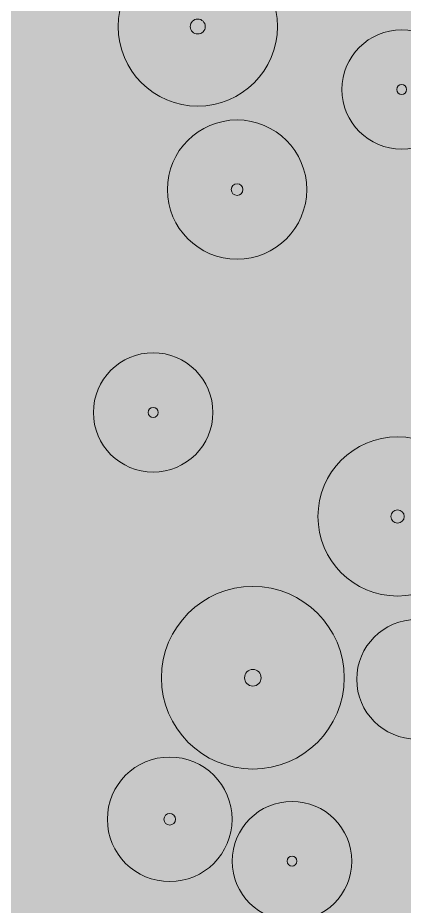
# Model space of a CAD drawing. Header units: metres. Extents: x -3 to 687, y -1 to 1371.
# Drawn here: x 430.1 to 449.51, y 187.24 to 231.89 of the extents above; entities that cross this region are included whole.
import ezdxf

# ---------------------------------------------------------------- set-up
doc = ezdxf.new("R2010")
doc.units = ezdxf.units.M
doc.header["$MEASUREMENT"] = 0
doc.layers.add('TPX_VEGETATION_GREEN_SPACES_HATCH', color=7, linetype='CONTINUOUS', lineweight=0, true_color=0x58ba48)
doc.layers.add('TPX_VEGETATION_TREES_INDIVIDUAL', color=7, linetype='CONTINUOUS', lineweight=0, true_color=0x136734)

# ---------------------------------------------------------------- blocks, each defined once
blk = doc.blocks.new('TREETR004_CR046')
at = {"layer": 'TPX_VEGETATION_TREES_INDIVIDUAL'}
for radius in [4.59, 0.417]:
    blk.add_circle((0, 0, 0.036), radius, dxfattribs=at)
blk = doc.blocks.new('TREETR004_CR040')
at = {"layer": 'TPX_VEGETATION_TREES_INDIVIDUAL'}
for radius in [4, 0.375]:
    blk.add_circle((0, 0, 0.036), radius, dxfattribs=at)
blk = doc.blocks.new('TREETR003_CR040')
at = {"layer": 'TPX_VEGETATION_TREES_INDIVIDUAL'}
for radius in [4, 0.333]:
    blk.add_circle((0, 0, 0.036), radius, dxfattribs=at)
blk = doc.blocks.new('TREETR003_CR035')
at = {"layer": 'TPX_VEGETATION_TREES_INDIVIDUAL'}
for radius in [3.5, 0.292]:
    blk.add_circle((0, 0, 0.036), radius, dxfattribs=at)
blk = doc.blocks.new('TREETR003_CR031')
at = {"layer": 'TPX_VEGETATION_TREES_INDIVIDUAL'}
for radius in [3.13, 0.292]:
    blk.add_circle((0, 0, 0.036), radius, dxfattribs=at)
blk = doc.blocks.new('TREETR003_CR030')
at = {"layer": 'TPX_VEGETATION_TREES_INDIVIDUAL'}
for radius in [3, 0.25]:
    blk.add_circle((0, 0, 0.036), radius, dxfattribs=at)

msp = doc.modelspace()

# ---------------------------------------------------------------- hatches: boundary and pattern name
at = {"layer": 'TPX_VEGETATION_GREEN_SPACES_HATCH'}
msp.add_hatch(color=256, dxfattribs=at).paths.add_polyline_path([(361.531, 230.256), (360.412, 224.425), (361.06, 219.165), (363.615, 215.029), (373.241, 210.613), (387.294, 204.537), (406.359, 192.992), (427.517, 178.169), (444.716, 164.736), (451.923, 163.603), (518.235, 252.026), (516.044, 261.114), (498.919, 275.189), (492.496, 283.264), (487.623, 293.176), (481.743, 304.926), (479.212, 314.527), (478.228, 323.725), (477.763, 336.1), (478.78, 347.274), (480.992, 356.33), (485.373, 367.882), (489.734, 379.412), (489.378, 383.206), (432.931, 424.726), (428.926, 423.335), (425.814, 415.34), (361.531, 230.256)])

# ---------------------------------------------------------------- block references
at = {"layer": 'TPX_VEGETATION_TREES_INDIVIDUAL'}
for name, p in [('TREETR004_CR040', (439.145, 231.452, 0.036)), ('TREETR003_CR030', (449.385, 228.288, 0.036)), ('TREETR003_CR035', (441.12, 223.257, 0.036)), ('TREETR003_CR030', (436.904, 212.055, 0.036)), ('TREETR003_CR040', (449.179, 206.827, 0.036)), ('TREETR004_CR046', (441.911, 198.721, 0.036)), ('TREETR003_CR030', (450.128, 198.642, 0.036)), ('TREETR003_CR031', (437.735, 191.607, 0.036)), ('TREETR003_CR030', (443.877, 189.504, 0.036))]:
    msp.add_blockref(name, p, dxfattribs=at)

doc.saveas('drawing.dxf')
